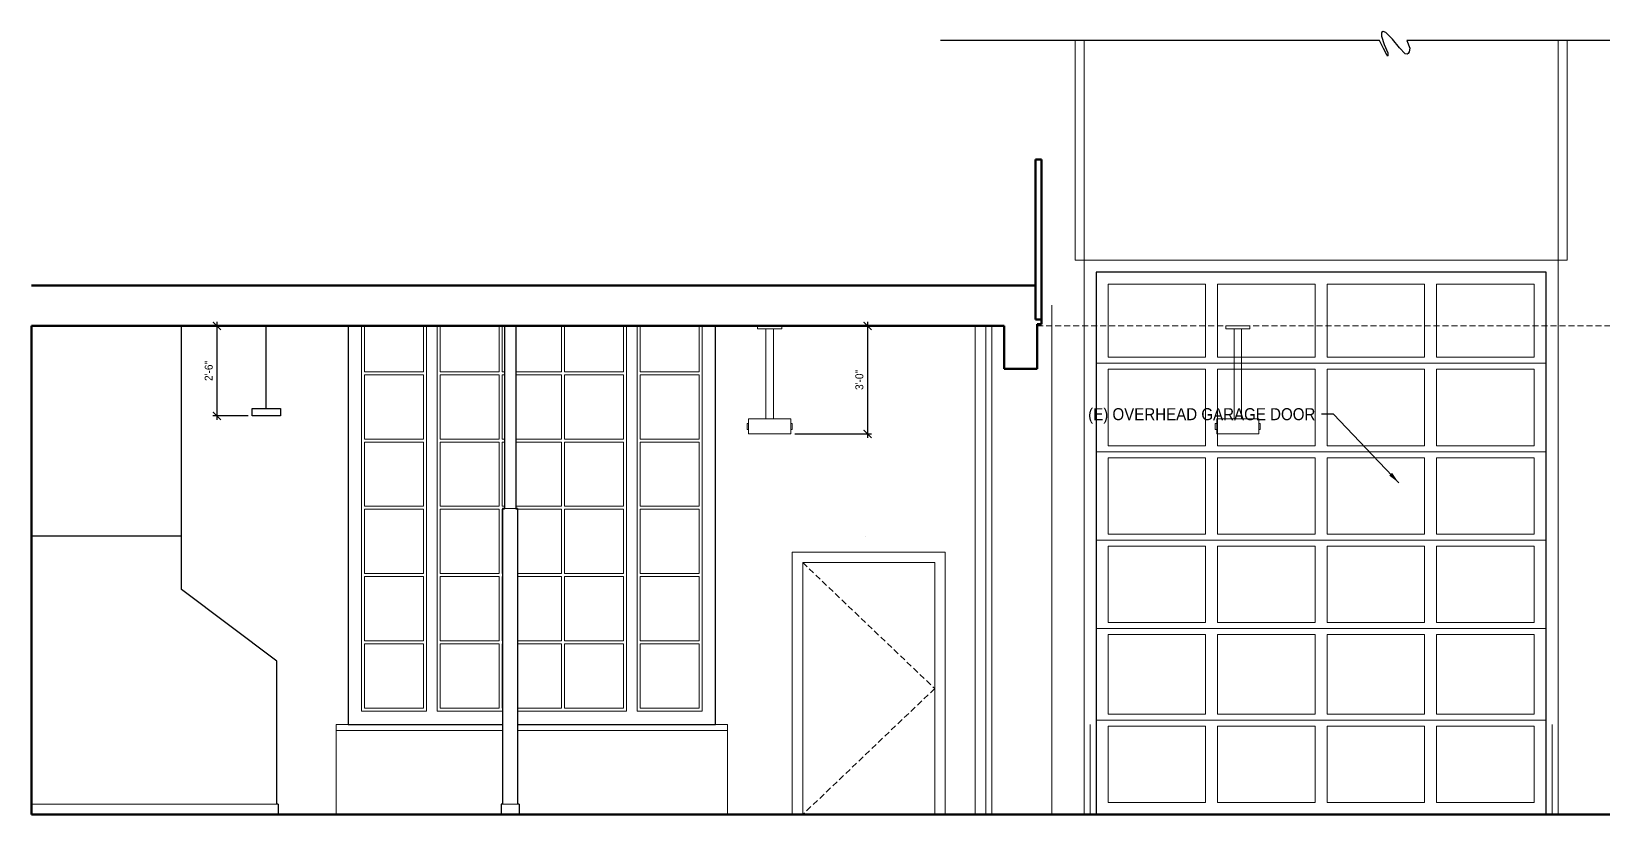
# Model space of a CAD drawing. Header units: inches. Extents: x -3027 to 6920, y -6604 to 320.
# Drawn here: x -821 to -297, y -1500 to -1239 of the extents above; entities that cross this region are included whole.
import ezdxf

# ---------------------------------------------------------------- set-up
doc = ezdxf.new("R2010")
doc.units = ezdxf.units.IN
doc.header["$LTSCALE"] = 4
doc.header["$MEASUREMENT"] = 0
doc.header["$PDMODE"] = 35
doc.header["$PDSIZE"] = -5
doc.linetypes.add('DASHED', pattern=[0.75, 0.5, -0.25])
doc.layers.get('0').update_dxf_attribs({"linetype": 'CONTINUOUS'})
doc.layers.get('Defpoints').update_dxf_attribs({"linetype": 'CONTINUOUS'})
for name, color, linetype, lineweight in [('A-ELEV-2', 5, 'CONTINUOUS', 25), ('A-ELEV-3', 8, 'CONTINUOUS', 15), ('A-ELEV-4', 9, 'CONTINUOUS', 9), ('A-ELEV-BYND', 9, 'DASHED', 9), ('A-ELEV-CUT', 3, 'CONTINUOUS', 50), ('A-NOTE-DIM', 8, 'CONTINUOUS', 15)]:
    doc.layers.add(name, color=color, linetype=linetype, lineweight=lineweight)
doc.layers.add('A-note-ref-1_4', color=8, linetype='CONTINUOUS')
doc.styles.add('1_4SM', font='swisse.ttf', dxfattribs={"width": 0.9, "height": 4})
doc.styles.add('3_8SM', font='swisse.ttf', dxfattribs={"width": 0.9, "height": 2.666667})
doc.dimstyles.new('DIM1_4$7', dxfattribs={"dimtxt": 4, "dimasz": 4, "dimexe": 2, "dimexo": 2, "dimgap": 2, "dimtad": 0, "dimdec": 4, "dimzin": 11, "dimdsep": 46, "dimlunit": 4, "dimtxsty": '1_4SM', "dimblk": 'ARCHTICK', "dimcen": 4, "dimdle": 2, "dimclrd": 8, "dimclre": 8, "dimclrt": 8, "dimadec": 0, "dimazin": 0, "dimtfac": 4, "dimtdec": 4, "dimtofl": 0, "dimtmove": 1, "dimatfit": 3, "dimfxl": 1, "dimfrac": 2, "dimtzin": 0, "dimarcsym": 0})
doc.dimstyles.new('DIM3_8', dxfattribs={"dimtxt": 2.666667, "dimasz": 2.666667, "dimexe": 1.333333, "dimexo": 1.333333, "dimgap": 1.333333, "dimtad": 1, "dimdec": 4, "dimzin": 11, "dimdsep": 46, "dimlunit": 4, "dimtxsty": '3_8SM', "dimblk": 'ARCHTICK', "dimblk1": 'ARCHTICK', "dimblk2": 'ARCHTICK', "dimsah": 1, "dimcen": 2.666667, "dimdle": 1.333333, "dimclrd": 8, "dimclre": 8, "dimclrt": 8, "dimadec": 0, "dimazin": 0, "dimtfac": 4, "dimtdec": 4, "dimtofl": 0, "dimtmove": 2, "dimatfit": 3, "dimfxl": 1, "dimfrac": 2, "dimtzin": 0, "dimarcsym": 0})

# ---------------------------------------------------------------- blocks, each defined once
blk = doc.blocks.new('_ARCHTICK')
at = {"color": 0, "linetype": 'ByBlock', "const_width": 0.15}
blk.add_lwpolyline([(-0.5, -0.5), (0.5, 0.5)], dxfattribs=at)
blk = doc.blocks.new('*D36')
at = {"layer": 'A-NOTE-DIM', "color": 8, "lineweight": -2, "transparency": 16777216}
for p, q in [((-759.21, -1335.79), (-759.21, -1368.46)), ((-744.08, -1337.12), (-760.55, -1337.12)), ((-748.83, -1367.12), (-760.55, -1367.12))]:
    blk.add_line(p, q, dxfattribs=at)
at = {"layer": 'Defpoints', "color": 0, "transparency": 16777216}
for p in [(-742.75, -1337.12), (-759.21, -1367.12), (-747.5, -1367.12)]:
    blk.add_point(p, dxfattribs=at)
at = {"layer": 'A-NOTE-DIM', "color": 8, "lineweight": -2, "transparency": 16777216, "xscale": 2.666666666666667, "yscale": 2.666666666666667, "zscale": 2.666666666666667}
for p, rotation in [((-759.21, -1337.12), 90), ((-759.21, -1367.12), 270)]:
    blk.add_blockref('_ARCHTICK', p, dxfattribs=dict(at, rotation=rotation))
at = {"layer": 'A-NOTE-DIM', "color": 8, "transparency": 16777216, "insert": (-761.92, -1352.12), "char_height": 2.667, "attachment_point": 5, "rotation": 90, "style": '3_8SM'}
blk.add_mtext('2\'-6" ', dxfattribs=at)
blk = doc.blocks.new('*D37')
at = {"layer": 'A-NOTE-DIM', "color": 8, "lineweight": -2, "transparency": 16777216}
for p, q in [((-542.4, -1335.79), (-542.4, -1374.46)), ((-569.67, -1337.12), (-541.07, -1337.12)), ((-566.67, -1373.12), (-541.07, -1373.12))]:
    blk.add_line(p, q, dxfattribs=at)
at = {"layer": 'Defpoints', "color": 0, "transparency": 16777216}
for p in [(-571, -1337.12), (-568, -1373.12), (-542.4, -1373.12)]:
    blk.add_point(p, dxfattribs=at)
at = {"layer": 'A-NOTE-DIM', "color": 8, "lineweight": -2, "transparency": 16777216, "xscale": 2.666666666666667, "yscale": 2.666666666666667, "zscale": 2.666666666666667}
for p, rotation in [((-542.4, -1337.12), 90), ((-542.4, -1373.12), 270)]:
    blk.add_blockref('_ARCHTICK', p, dxfattribs=dict(at, rotation=rotation))
at = {"layer": 'A-NOTE-DIM', "color": 8, "transparency": 16777216, "insert": (-545.11, -1355.12), "char_height": 2.667, "attachment_point": 5, "rotation": 90, "style": '3_8SM'}
blk.add_mtext('3\'-0" ', dxfattribs=at)

msp = doc.modelspace()

# ---------------------------------------------------------------- linework, layer by layer
at = {"layer": 'A-ELEV-2'}
for p, q in [((-770.9998, -1425), (-770.9998, -1337.125)), ((-742.7498, -1364.625), (-742.7498, -1337.125)), ((-663.3748, -1337.125), (-663.3748, -1398)), ((-659.6248, -1337.125), (-659.6248, -1398)), ((-663.3748, -1398), (-663.9998, -1398)), ((-663.9998, -1398), (-663.9998, -1496.5)), ((-658.9998, -1398), (-659.6248, -1398)), ((-658.9998, -1398), (-658.9998, -1496.5)), ((-820.9998, -1407.10102), (-770.9998, -1407.10102)), ((-770.9998, -1425), (-770.9998, -1415.79895)), ((-739.2508, -1448.81175), (-770.9998, -1425)), ((-739.2508, -1496.5), (-739.2508, -1448.81175)), ((-738.7508, -1496.5), (-739.2508, -1496.5)), ((-738.7508, -1496.5), (-738.7508, -1500)), ((-663.9998, -1496.5), (-664.4998, -1496.5)), ((-664.4998, -1496.5), (-664.4998, -1500)), ((-658.4998, -1496.5), (-658.9998, -1496.5)), ((-658.4998, -1496.5), (-658.4998, -1500))]:
    msp.add_line(p, q, dxfattribs=at)
for points in [[(-227.19526, -1241.93161), (-362.66187, -1241.93161), (-361.71057, -1244.51688), (-361.91726, -1245.69417), (-362.2767, -1246.35897), (-362.55346, -1246.55287), (-363.2597, -1246.4282), (-365.08909, -1244.40598), (-367.50072, -1241.5527), (-369.66256, -1239.35041), (-370.56289, -1238.94872), (-371.1164, -1239.33651), (-371.08768, -1240.55535), (-370.22695, -1243.25622), (-369.03375, -1246.13715), (-368.96369, -1247.12054), (-369.10207, -1247.21749), (-369.39319, -1246.80197), (-370.47498, -1244.66896), (-371.83932, -1241.93161), (-518.11958, -1241.93161)], [(-316.2498, -1500), (-316.2498, -1319.25), (-466.2498, -1319.25), (-466.2498, -1500)], [(-466.2498, -1330.15119), (-466.2498, -1500)], [(-316.2498, -1500), (-316.2498, -1330.15119)], [(-715.5004, -1337.125), (-715.5004, -1470), (-663.9998, -1470)], [(-658.9998, -1470), (-593.0004, -1470), (-593.0004, -1337.125)]]:
    msp.add_lwpolyline(points, dxfattribs=at)
for points in [[(-747.4998, -1364.625), (-737.9998, -1364.625), (-737.9998, -1367.125), (-747.4998, -1367.125)], [(-543.1025, -1407.35488), (-543.1025, -1407.35488), (-543.1025, -1407.35488), (-543.1025, -1407.35488)]]:
    msp.add_lwpolyline(points, close=True, dxfattribs=at)
at = {"layer": 'A-ELEV-3'}
for p, q in [((-473.2498, -1315.25), (-473.2498, -1241.93161)), ((-470.2498, -1315.25), (-470.2498, -1241.93161)), ((-312.2498, -1315.25), (-312.2498, -1241.93161)), ((-309.2498, -1315.25), (-309.2498, -1241.93161)), ((-484.45463, -1281.625), (-484.45463, -1335)), ((-473.2498, -1315.25), (-309.2498, -1315.25)), ((-480.9998, -1330.15119), (-480.9998, -1500)), ((-506.4998, -1337.125), (-506.4998, -1500)), ((-502.9998, -1337.125), (-502.9998, -1500)), ((-500.9998, -1337.125), (-500.9998, -1500)), ((-663.3748, -1398), (-659.6248, -1398)), ((-719.5004, -1500), (-719.5004, -1470)), ((-719.5004, -1470), (-663.9998, -1470)), ((-719.5004, -1472), (-663.9998, -1472)), ((-658.9998, -1470), (-589.0004, -1470)), ((-658.9998, -1472), (-589.0004, -1472)), ((-589.0004, -1500), (-589.0004, -1470)), ((-468.2498, -1500), (-468.2498, -1470)), ((-314.2498, -1500), (-314.2498, -1470)), ((-820.9998, -1496.5), (-739.2508, -1496.5)), ((-663.9998, -1496.5), (-658.9998, -1496.5))]:
    msp.add_line(p, q, dxfattribs=at)
for points in [[(-312.2498, -1470), (-312.2498, -1315.25), (-470.2498, -1315.25), (-470.2498, -1470)], [(-470.2498, -1330.15119), (-470.2498, -1500)], [(-462.2498, -1330.15119), (-462.2498, -1347.57437), (-429.7498, -1347.57437), (-429.7498, -1330.15119)], [(-425.7498, -1330.15119), (-425.7498, -1347.57437), (-393.2498, -1347.57437), (-393.2498, -1330.15119)], [(-389.2498, -1330.15119), (-389.2498, -1347.57437), (-356.7498, -1347.57437), (-356.7498, -1330.15119)], [(-352.7498, -1330.15119), (-352.7498, -1347.57437), (-320.2498, -1347.57437), (-320.2498, -1330.15119)], [(-312.2498, -1500), (-312.2498, -1330.15119)], [(-689.3004, -1337.125), (-689.3004, -1465.5), (-711.0004, -1465.5), (-711.0004, -1337.125)], [(-690.3004, -1337.125), (-690.3004, -1352.41667), (-710.0004, -1352.41667), (-710.0004, -1337.125)], [(-685.8004, -1337.125), (-685.8004, -1465.5), (-663.9998, -1465.5)], [(-665.1004, -1337.125), (-665.1004, -1352.41667), (-684.8004, -1352.41667), (-684.8004, -1337.125)], [(-663.3748, -1352.41667), (-664.1004, -1352.41667), (-664.1004, -1337.125)], [(-644.4004, -1337.125), (-644.4004, -1352.41667), (-659.6248, -1352.41667)], [(-658.9998, -1465.5), (-622.7004, -1465.5), (-622.7004, -1337.125)], [(-643.4004, -1337.125), (-643.4004, -1352.41667), (-623.7004, -1352.41667), (-623.7004, -1337.125)], [(-619.2004, -1337.125), (-619.2004, -1465.5), (-597.5004, -1465.5), (-597.5004, -1337.125)], [(-618.2004, -1337.125), (-618.2004, -1352.41667), (-598.5004, -1352.41667), (-598.5004, -1337.125)], [(-663.3748, -1374.83333), (-664.1004, -1374.83333), (-664.1004, -1353.41667), (-663.3748, -1353.41667)], [(-659.6248, -1353.41667), (-644.4004, -1353.41667), (-644.4004, -1374.83333), (-659.6248, -1374.83333)], [(-663.3748, -1397.25), (-664.1004, -1397.25), (-664.1004, -1375.83333), (-663.3748, -1375.83333)], [(-659.6248, -1375.83333), (-644.4004, -1375.83333), (-644.4004, -1397.25), (-659.6248, -1397.25)], [(-663.9998, -1419.66667), (-664.1004, -1419.66667), (-664.1004, -1398.25), (-663.3748, -1398.25)], [(-659.6248, -1398.25), (-644.4004, -1398.25), (-644.4004, -1419.66667), (-658.9998, -1419.66667)], [(-567.4998, -1500), (-567.4998, -1412.5), (-516.4998, -1412.5), (-516.4998, -1500)], [(-563.9998, -1500), (-563.9998, -1416), (-519.9998, -1416), (-519.9998, -1500)], [(-663.9998, -1442.08333), (-664.1004, -1442.08333), (-664.1004, -1420.66667), (-663.9998, -1420.66667)], [(-658.9998, -1420.66667), (-644.4004, -1420.66667), (-644.4004, -1442.08333), (-658.9998, -1442.08333)], [(-663.9998, -1464.5), (-664.1004, -1464.5), (-664.1004, -1443.08333), (-663.9998, -1443.08333)], [(-658.9998, -1443.08333), (-644.4004, -1443.08333), (-644.4004, -1464.5), (-658.9998, -1464.5)]]:
    msp.add_lwpolyline(points, dxfattribs=at)
for points in [[(-429.7498, -1323.25), (-462.2498, -1323.25), (-462.2498, -1347.57437), (-429.7498, -1347.57437)], [(-393.2498, -1323.25), (-425.7498, -1323.25), (-425.7498, -1347.57437), (-393.2498, -1347.57437)], [(-356.7498, -1323.25), (-389.2498, -1323.25), (-389.2498, -1347.57437), (-356.7498, -1347.57437)], [(-320.2498, -1323.25), (-352.7498, -1323.25), (-352.7498, -1347.57437), (-320.2498, -1347.57437)], [(-578.9998, -1337.125), (-570.9998, -1337.125), (-570.9998, -1338.125), (-578.9998, -1338.125)], [(-576.2498, -1338.125), (-573.7498, -1338.125), (-573.7498, -1368.125), (-576.2498, -1368.125)], [(-422.9998, -1337.125), (-414.9998, -1337.125), (-414.9998, -1338.125), (-422.9998, -1338.125)], [(-420.2498, -1338.125), (-417.7498, -1338.125), (-417.7498, -1368.125), (-420.2498, -1368.125)], [(-429.7498, -1351.57437), (-462.2498, -1351.57437), (-462.2498, -1377.0327), (-429.7498, -1377.0327)], [(-429.7498, -1351.57437), (-462.2498, -1351.57437), (-462.2498, -1377.0327), (-429.7498, -1377.0327)], [(-393.2498, -1351.57437), (-425.7498, -1351.57437), (-425.7498, -1377.0327), (-393.2498, -1377.0327)], [(-393.2498, -1351.57437), (-425.7498, -1351.57437), (-425.7498, -1377.0327), (-393.2498, -1377.0327)], [(-356.7498, -1351.57437), (-389.2498, -1351.57437), (-389.2498, -1377.0327), (-356.7498, -1377.0327)], [(-356.7498, -1351.57437), (-389.2498, -1351.57437), (-389.2498, -1377.0327), (-356.7498, -1377.0327)], [(-320.2498, -1351.57437), (-352.7498, -1351.57437), (-352.7498, -1377.0327), (-320.2498, -1377.0327)], [(-320.2498, -1351.57437), (-352.7498, -1351.57437), (-352.7498, -1377.0327), (-320.2498, -1377.0327)], [(-710.0004, -1353.41667), (-690.3004, -1353.41667), (-690.3004, -1374.83333), (-710.0004, -1374.83333)], [(-684.8004, -1353.41667), (-665.1004, -1353.41667), (-665.1004, -1374.83333), (-684.8004, -1374.83333)], [(-623.7004, -1353.41667), (-643.4004, -1353.41667), (-643.4004, -1374.83333), (-623.7004, -1374.83333)], [(-598.5004, -1353.41667), (-618.2004, -1353.41667), (-618.2004, -1374.83333), (-598.5004, -1374.83333)], [(-582.4998, -1369.625), (-581.9998, -1369.625), (-581.9998, -1371.625), (-582.4998, -1371.625)], [(-581.9998, -1373.125), (-567.9998, -1373.125), (-567.9998, -1368.125), (-581.9998, -1368.125)], [(-567.9998, -1369.625), (-567.4998, -1369.625), (-567.4998, -1371.625), (-567.9998, -1371.625)], [(-426.4998, -1369.625), (-425.9998, -1369.625), (-425.9998, -1371.625), (-426.4998, -1371.625)], [(-425.9998, -1373.125), (-411.9998, -1373.125), (-411.9998, -1368.125), (-425.9998, -1368.125)], [(-411.9998, -1369.625), (-411.4998, -1369.625), (-411.4998, -1371.625), (-411.9998, -1371.625)], [(-710.0004, -1375.83333), (-690.3004, -1375.83333), (-690.3004, -1397.25), (-710.0004, -1397.25)], [(-684.8004, -1375.83333), (-665.1004, -1375.83333), (-665.1004, -1397.25), (-684.8004, -1397.25)], [(-623.7004, -1375.83333), (-643.4004, -1375.83333), (-643.4004, -1397.25), (-623.7004, -1397.25)], [(-598.5004, -1375.83333), (-618.2004, -1375.83333), (-618.2004, -1397.25), (-598.5004, -1397.25)], [(-429.7498, -1381.0327), (-462.2498, -1381.0327), (-462.2498, -1406.49103), (-429.7498, -1406.49103)], [(-429.7498, -1381.0327), (-462.2498, -1381.0327), (-462.2498, -1406.49104), (-429.7498, -1406.49104)], [(-393.2498, -1381.0327), (-425.7498, -1381.0327), (-425.7498, -1406.49103), (-393.2498, -1406.49103)], [(-393.2498, -1381.0327), (-425.7498, -1381.0327), (-425.7498, -1406.49104), (-393.2498, -1406.49104)], [(-356.7498, -1381.0327), (-389.2498, -1381.0327), (-389.2498, -1406.49103), (-356.7498, -1406.49103)], [(-356.7498, -1381.0327), (-389.2498, -1381.0327), (-389.2498, -1406.49104), (-356.7498, -1406.49104)], [(-320.2498, -1381.0327), (-352.7498, -1381.0327), (-352.7498, -1406.49103), (-320.2498, -1406.49103)], [(-320.2498, -1381.0327), (-352.7498, -1381.0327), (-352.7498, -1406.49104), (-320.2498, -1406.49104)], [(-710.0004, -1398.25), (-690.3004, -1398.25), (-690.3004, -1419.66667), (-710.0004, -1419.66667)], [(-684.8004, -1398.25), (-665.1004, -1398.25), (-665.1004, -1419.66667), (-684.8004, -1419.66667)], [(-623.7004, -1398.25), (-643.4004, -1398.25), (-643.4004, -1419.66667), (-623.7004, -1419.66667)], [(-598.5004, -1398.25), (-618.2004, -1398.25), (-618.2004, -1419.66667), (-598.5004, -1419.66667)], [(-429.7498, -1410.49103), (-462.2498, -1410.49103), (-462.2498, -1435.94937), (-429.7498, -1435.94937)], [(-429.7498, -1410.49104), (-462.2498, -1410.49104), (-462.2498, -1435.94937), (-429.7498, -1435.94937)], [(-393.2498, -1410.49103), (-425.7498, -1410.49103), (-425.7498, -1435.94937), (-393.2498, -1435.94937)], [(-393.2498, -1410.49104), (-425.7498, -1410.49104), (-425.7498, -1435.94937), (-393.2498, -1435.94937)], [(-356.7498, -1410.49103), (-389.2498, -1410.49103), (-389.2498, -1435.94937), (-356.7498, -1435.94937)], [(-356.7498, -1410.49104), (-389.2498, -1410.49104), (-389.2498, -1435.94937), (-356.7498, -1435.94937)], [(-320.2498, -1410.49103), (-352.7498, -1410.49103), (-352.7498, -1435.94937), (-320.2498, -1435.94937)], [(-320.2498, -1410.49104), (-352.7498, -1410.49104), (-352.7498, -1435.94937), (-320.2498, -1435.94937)], [(-710.0004, -1420.66667), (-690.3004, -1420.66667), (-690.3004, -1442.08333), (-710.0004, -1442.08333)], [(-684.8004, -1420.66667), (-665.1004, -1420.66667), (-665.1004, -1442.08333), (-684.8004, -1442.08333)], [(-623.7004, -1420.66667), (-643.4004, -1420.66667), (-643.4004, -1442.08333), (-623.7004, -1442.08333)], [(-598.5004, -1420.66667), (-618.2004, -1420.66667), (-618.2004, -1442.08333), (-598.5004, -1442.08333)], [(-429.7498, -1439.94937), (-462.2498, -1439.94937), (-462.2498, -1466.54167), (-429.7498, -1466.54167)], [(-429.7498, -1439.94937), (-462.2498, -1439.94937), (-462.2498, -1466.54167), (-429.7498, -1466.54167)], [(-393.2498, -1439.94937), (-425.7498, -1439.94937), (-425.7498, -1466.54167), (-393.2498, -1466.54167)], [(-393.2498, -1439.94937), (-425.7498, -1439.94937), (-425.7498, -1466.54167), (-393.2498, -1466.54167)], [(-356.7498, -1439.94937), (-389.2498, -1439.94937), (-389.2498, -1466.54167), (-356.7498, -1466.54167)], [(-356.7498, -1439.94937), (-389.2498, -1439.94937), (-389.2498, -1466.54167), (-356.7498, -1466.54167)], [(-320.2498, -1439.94937), (-352.7498, -1439.94937), (-352.7498, -1466.54167), (-320.2498, -1466.54167)], [(-320.2498, -1439.94937), (-352.7498, -1439.94937), (-352.7498, -1466.54167), (-320.2498, -1466.54167)], [(-710.0004, -1443.08333), (-690.3004, -1443.08333), (-690.3004, -1464.5), (-710.0004, -1464.5)], [(-684.8004, -1443.08333), (-665.1004, -1443.08333), (-665.1004, -1464.5), (-684.8004, -1464.5)], [(-623.7004, -1443.08333), (-643.4004, -1443.08333), (-643.4004, -1464.5), (-623.7004, -1464.5)], [(-598.5004, -1443.08333), (-618.2004, -1443.08333), (-618.2004, -1464.5), (-598.5004, -1464.5)], [(-429.7498, -1470.54167), (-462.2498, -1470.54167), (-462.2498, -1496), (-429.7498, -1496)], [(-429.7498, -1470.54167), (-462.2498, -1470.54167), (-462.2498, -1496), (-429.7498, -1496)], [(-393.2498, -1470.54167), (-425.7498, -1470.54167), (-425.7498, -1496), (-393.2498, -1496)], [(-393.2498, -1470.54167), (-425.7498, -1470.54167), (-425.7498, -1496), (-393.2498, -1496)], [(-356.7498, -1470.54167), (-389.2498, -1470.54167), (-389.2498, -1496), (-356.7498, -1496)], [(-356.7498, -1470.54167), (-389.2498, -1470.54167), (-389.2498, -1496), (-356.7498, -1496)], [(-320.2498, -1470.54167), (-352.7498, -1470.54167), (-352.7498, -1496), (-320.2498, -1496)], [(-320.2498, -1470.54167), (-352.7498, -1470.54167), (-352.7498, -1496), (-320.2498, -1496)]]:
    msp.add_lwpolyline(points, close=True, dxfattribs=at)
at = {"layer": 'A-ELEV-4'}
for p, q in [((-466.2498, -1349.57437), (-316.2498, -1349.57437)), ((-466.2498, -1349.57437), (-316.2498, -1349.57437)), ((-466.2498, -1379.0327), (-316.2498, -1379.0327)), ((-466.2498, -1379.0327), (-316.2498, -1379.0327)), ((-466.2498, -1408.49103), (-316.2498, -1408.49103)), ((-466.2498, -1408.49104), (-316.2498, -1408.49104)), ((-466.2498, -1437.94937), (-316.2498, -1437.94937)), ((-466.2498, -1437.94937), (-316.2498, -1437.94937)), ((-466.2498, -1468.54167), (-316.2498, -1468.54167)), ((-466.2498, -1468.54167), (-316.2498, -1468.54167))]:
    msp.add_line(p, q, dxfattribs=at)
at = {"layer": 'A-ELEV-BYND'}
msp.add_line((-485.82963, -1337.125), (-246.95521, -1337.125), dxfattribs=at)
msp.add_lwpolyline([(-563.9998, -1416), (-519.9998, -1458), (-563.9998, -1500)], dxfattribs=at)
at = {"layer": 'A-ELEV-CUT'}
for p, q in [((-486.45463, -1281.625), (-484.45463, -1281.625)), ((-486.45463, -1335), (-486.45463, -1281.625)), ((-484.45463, -1335), (-484.45463, -1281.625)), ((-820.9998, -1323.625), (-486.45463, -1323.625)), ((-484.45463, -1335), (-486.45463, -1335)), ((-484.45463, -1336.5), (-484.45463, -1335)), ((-820.9998, -1337.125), (-496.82963, -1337.125)), ((-820.9998, -1500), (-820.9998, -1337.125)), ((-496.82963, -1351.375), (-496.82963, -1337.125)), ((-485.82963, -1351.375), (-485.82963, -1336.5)), ((-485.82963, -1336.5), (-484.45463, -1336.5)), ((-485.82963, -1351.375), (-496.82963, -1351.375)), ((-19.0002, -1500), (-820.9998, -1500)), ((-719.5004, -1500), (-820.9998, -1500)), ((-137.57922, -1500), (-820.9998, -1500))]:
    msp.add_line(p, q, dxfattribs=at)

# ---------------------------------------------------------------- texts
at = {"layer": 'A-note-ref-1_4', "insert": (-393.15882, -1364.53022), "char_height": 4, "width": 74.3574398, "attachment_point": 3, "style": '1_4SM'}
msp.add_mtext('(E) OVERHEAD GARAGE DOOR', dxfattribs=at)

# ---------------------------------------------------------------- dimensions: what is measured, and where the dimension line sits
at = {"layer": 'A-NOTE-DIM'}
for base, p1, p2, picture, middle in [((-759.21252, -1367.125), (-742.7498, -1337.125), (-747.4998, -1367.125), '*D36', (-761.91615, -1352.125)), ((-542.4039, -1373.125), (-570.9998, -1337.125), (-567.9998, -1373.125), '*D37', (-545.10572, -1355.125))]:
    dim = msp.add_linear_dim(base=base, p1=p1, p2=p2, angle=90, dimstyle='DIM3_8', override={"dimpost": ' '}, dxfattribs=at)
    dim.commit()
    dim.dimension.update_dxf_attribs({"geometry": picture, "text_midpoint": middle})

# ---------------------------------------------------------------- leaders
at = {"layer": 'A-note-ref-1_4', "annotation_type": 0, "has_hookline": 1, "hookline_direction": 1}
msp.add_leader([(-365.32339, -1389.42735), (-387.15882, -1366.53022), (-391.15882, -1366.53022)], dimstyle='DIM1_4$7', override={"dimgap": 2, "dimtad": 0}, dxfattribs=at)

doc.saveas('drawing.dxf')
